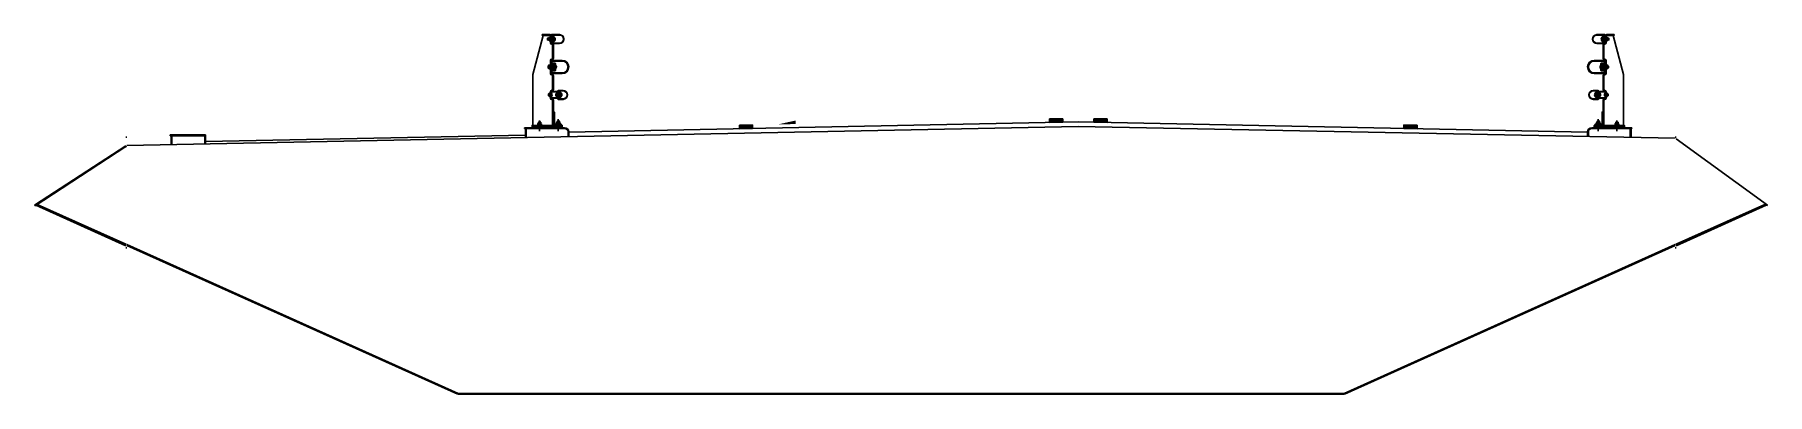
# Model space of a CAD drawing. Extents: x 4851 to 24410, y 15152 to 19211.
import ezdxf

# ---------------------------------------------------------------- set-up
doc = ezdxf.new("R2010")
doc.units = 0
doc.header["$LTSCALE"] = 400
doc.linetypes.add('CENTER', pattern=[2, 1.25, -0.25, 0.25, -0.25])
doc.linetypes.add('HIDDEN', pattern=[0.375, 0.25, -0.125])
for name, color, linetype in [('CS-LEAL', 1, 'Continuous'), ('CS-LIN2', 1, 'Continuous'), ('CS-STEL-MAJR', 3, 'Continuous'), ('치수선', 7, 'Continuous')]:
    doc.layers.add(name, color=color, linetype=linetype)

# ---------------------------------------------------------------- blocks, each defined once
blk = doc.blocks.new('curb')
at = {"layer": 'CS-STEL-MAJR'}
for p, q in [((-290, 1142), (-405, 700)), ((-216, 1150), (-300, 1150)), ((-300, 1150), (-300, 1142)), ((-216, 1142), (-300, 1142)), ((-211, 1106), (-223, 1106)), ((-211, 1094), (-223, 1094)), ((-208, 1058), (-208, 1134)), ((-200, 1119), (-200, 1142)), ((-200, 1058), (-200, 1134)), ((-200, 1058), (-200, 1081)), ((-196, 1142), (-196, 1119)), ((-196, 1081), (-196, 1058)), ((-192, 1150), (-105, 1150)), ((-105, 1146), (-192, 1146)), ((-192, 1115), (-180, 1115)), ((-180, 1111), (-192, 1111)), ((-192, 1089), (-180, 1089)), ((-180, 1085), (-192, 1085)), ((-192, 1054), (-105, 1054)), ((-105, 1050), (-192, 1050)), ((-192, 1050), (-191, 1050)), ((-192, 1042), (-191, 1042)), ((-183, 883), (-183, 1034)), ((-180, 1115), (-180, 1111)), ((-180, 1089), (-180, 1085)), ((-175, 883), (-175, 1034)), ((-161, 1082), (-161, 1118)), ((-211, 793), (-226, 793)), ((-208, 711), (-208, 859)), ((-200, 711), (-200, 859)), ((-200, 814), (-200, 844)), ((-192, 875), (-191, 875)), ((-192, 867), (-191, 867)), ((-192, 844), (-192, 814)), ((-184, 860), (-75, 860)), ((-75, 852), (-184, 852)), ((-184, 806), (-167, 806)), ((-167, 798), (-184, 798)), ((-167, 806), (-167, 798)), ((-150, 763), (-150, 807)), ((-405, 126), (-405, 700)), ((-211, 777), (-226, 777)), ((-200, 726), (-200, 756)), ((-192, 756), (-192, 726)), ((-192, 703), (-191, 703)), ((-192, 695), (-191, 695)), ((-184, 772), (-167, 772)), ((-167, 764), (-184, 764)), ((-184, 718), (-75, 718)), ((-75, 710), (-184, 710)), ((-183, 530), (-183, 687)), ((-175, 530), (-175, 687)), ((-167, 772), (-167, 764)), ((-211, 476), (-223, 476)), ((-211, 464), (-223, 464)), ((-208, 433), (-208, 506)), ((-200, 433), (-200, 506)), ((-197, 452), (-197, 488)), ((-192, 522), (-191, 522)), ((-192, 514), (-191, 514)), ((-192, 514), (-191, 514)), ((-192, 425), (-191, 425)), ((-192, 417), (-191, 417)), ((-183, 126), (-183, 409)), ((-131, 476), (-143, 476)), ((-131, 464), (-143, 464)), ((-125, 489), (-125, 512)), ((-125, 428), (-125, 451)), ((-121, 512), (-121, 489)), ((-121, 451), (-121, 428)), ((-117, 520), (-65, 520)), ((-65, 516), (-117, 516)), ((-117, 485), (-105, 485)), ((-105, 481), (-117, 481)), ((-117, 459), (-105, 459)), ((-105, 455), (-117, 455)), ((-117, 424), (-65, 424)), ((-65, 420), (-117, 420)), ((-105, 485), (-105, 481)), ((-105, 459), (-105, 455)), ((-86, 452), (-86, 488)), ((-500, 100), (-48, 100)), ((-500, 92), (-48, 92)), ((-356, 129), (-304, 129)), ((-356, 126), (-356, 129)), ((-351, 129), (-351, 142)), ((-348, 146), (-312, 146)), ((-343, 146), (-343, 161)), ((-343, 100), (-343, 126)), ((-341, 143), (-341, 131)), ((-339, 165), (-321, 165)), ((-319, 143), (-319, 131)), ((-317, 146), (-317, 161)), ((-317, 100), (-317, 126)), ((-309, 129), (-309, 142)), ((-304, 126), (-304, 129)), ((-94, 141), (-146, 141)), ((-146, 138), (-146, 141)), ((-141, 141), (-141, 154)), ((-102, 158), (-138, 158)), ((-133, 158), (-133, 173)), ((-131, 155), (-131, 143)), ((-111, 177), (-129, 177)), ((-109, 155), (-109, 143)), ((-107, 158), (-107, 173)), ((-99, 141), (-99, 154)), ((-94, 138), (-94, 141)), ((-8, 52), (-8, 0)), ((0, 52), (0, 0))]:
    blk.add_line(p, q, dxfattribs=at)
at = {"layer": 'CS-STEL-MAJR', "linetype": 'HIDDEN', "ltscale": 12.5}
for p, q in [((-198, 1142), (-198, 1119)), ((-198, 1081), (-198, 1058)), ((-105, 1148), (-192, 1148)), ((-192, 1113), (-180, 1113)), ((-180, 1087), (-192, 1087)), ((-192, 1052), (-105, 1052)), ((-196, 844), (-196, 814)), ((-75, 856), (-184, 856)), ((-184, 802), (-167, 802)), ((-196, 756), (-196, 726)), ((-167, 768), (-184, 768)), ((-184, 714), (-75, 714)), ((-123, 512), (-123, 489)), ((-123, 451), (-123, 428)), ((-65, 518), (-117, 518)), ((-117, 483), (-105, 483)), ((-105, 457), (-117, 457)), ((-117, 422), (-65, 422))]:
    blk.add_line(p, q, dxfattribs=at)
at = {"layer": 'CS-STEL-MAJR', "linetype": 'CENTER', "ltscale": 20}
blk.add_line((-330, 61), (-330, 182), dxfattribs=at)
at = {"layer": 'CS-STEL-MAJR'}
for points in [[(-223, 1091), (-241, 1091), (-241, 1109), (-223, 1109)], [(-208, 1109), (-161, 1109), (-161, 1091), (-208, 1091)], [(-226, 774), (-235, 774), (-235, 796), (-226, 796)], [(-208, 796), (-150, 796), (-150, 774), (-208, 774)], [(-223, 461), (-230, 461), (-230, 479), (-223, 479)], [(-208, 479), (-197, 479), (-197, 461), (-208, 461)], [(-208, 479), (-208, 479)], [(-208, 461), (-208, 461)], [(-175, 409), (-175, 276), (-163, 276), (-163, 138), (-85, 138), (-85, 126), (-175, 126), (-175, 276)], [(-143, 461), (-146, 461), (-146, 479), (-143, 479)], [(-128, 479), (-128, 479)], [(-128, 479), (-86, 479), (-86, 461), (-128, 461)], [(-128, 461), (-128, 461)], [(-500, 100), (-500, 92)], [(-490, 92), (-490, -10)], [(-482, 92), (-482, -10)], [(-133, 138), (-133, 100)], [(-107, 100), (-107, 138)]]:
    blk.add_lwpolyline(points, dxfattribs=at)
for points in [[(-223, 1082), (-223, 1118), (-208, 1118), (-208, 1082)], [(-211, 1082), (-211, 1118), (-208, 1118), (-208, 1082)], [(-226, 763), (-226, 807), (-211, 807), (-211, 763)], [(-211, 763), (-211, 807), (-208, 807), (-208, 763)], [(-223, 452), (-223, 488), (-208, 488), (-208, 452)], [(-211, 452), (-211, 488), (-208, 488), (-208, 452)], [(-143, 452), (-143, 488), (-128, 488), (-128, 452)], [(-131, 452), (-131, 488), (-128, 488), (-128, 452)], [(-415, 112), (-75, 112), (-75, 126), (-415, 126)], [(-415, 100), (-75, 100), (-75, 112), (-415, 112)]]:
    blk.add_lwpolyline(points, close=True, dxfattribs=at)
for points in [[(-179, 1082, 0.414214), (-173, 1088), (-173, 1112, 0.414214), (-179, 1118), (-196, 1118), (-196, 1130), (-173, 1130, -0.414214), (-161, 1118), (-161, 1082, -0.414214), (-173, 1070), (-196, 1070), (-196, 1082)], [(-168, 752), (-192, 752), (-192, 740), (-162, 740, 0.414214), (-150, 752), (-150, 818, 0.414214), (-162, 830), (-192, 830), (-192, 818), (-168, 818, -0.414214), (-162, 812), (-162, 758, -0.414214)], [(-194, 433), (-131, 433, 0.414214), (-125, 439), (-125, 501, 0.414214), (-131, 508), (-194, 508, 0.414214), (-200, 501), (-200, 439, 0.414214)], [(-194, 432), (-131, 432, 0.414214), (-125, 439), (-125, 501, 0.414214), (-131, 507), (-194, 507, 0.414214), (-200, 501), (-200, 439, 0.414214)], [(-194, 436), (-131, 436, 0.414214), (-128, 439), (-128, 501, 0.414214), (-131, 504), (-194, 504, 0.414214), (-197, 501), (-197, 439, 0.414214)], [(-194, 436), (-131, 436, 0.414214), (-128, 439), (-128, 501, 0.414214), (-131, 504), (-194, 504, 0.414214), (-197, 501), (-197, 439, 0.414214)], [(-104, 452, 0.414214), (-98, 458), (-98, 482, 0.414214), (-104, 488), (-121, 488), (-121, 500), (-98, 500, -0.414214), (-86, 488), (-86, 452, -0.414214), (-98, 440), (-121, 440), (-121, 452)]]:
    blk.add_lwpolyline(points, format="xyb", close=True, dxfattribs=at)
at = {"layer": 'CS-STEL-MAJR', "linetype": 'CENTER', "ltscale": 1000}
blk.add_lwpolyline([(-120, 195), (-120, 61)], dxfattribs=at)
at = {"layer": 'CS-STEL-MAJR'}
for centre, radius, start, end in [((-216, 1134), 16, 0, 90), ((-216, 1134), 8, 0, 90), ((-192, 1058), 16, 180, 270), ((-192, 1142), 8, 90, 180), ((-192, 1119), 8, 180, 270), ((-192, 1081), 8, 90, 180), ((-192, 1058), 8, 180, 270), ((-192, 1058), 8, 180, 270), ((-192, 1142), 4, 90, 180), ((-192, 1119), 4, 180, 270), ((-192, 1081), 4, 90, 180), ((-192, 1058), 4, 180, 270), ((-191, 1034), 16, 0, 90), ((-191, 1034), 8, 0, 90), ((-177, 1100), 24.2, 312.075, 47.925), ((-105, 1100), 50, 270, 90), ((-105, 1100), 46, 270, 90), ((-192, 859), 16, 90, 180), ((-192, 859), 8, 90, 180), ((-184, 844), 16, 90, 180), ((-184, 814), 16, 180, 270), ((-184, 844), 8, 90, 180), ((-184, 814), 8, 180, 270), ((-191, 883), 8, 270, 0), ((-191, 883), 16, 270, 0), ((-169, 785), 29.2, 311.1121, 48.8879), ((-75, 785), 75, 270, 90), ((-75, 785), 67, 270, 90), ((-192, 711), 16, 180, 270), ((-184, 756), 16, 90, 180), ((-184, 726), 16, 180, 270), ((-192, 711), 8, 180, 270), ((-184, 756), 8, 90, 180), ((-184, 726), 8, 180, 270), ((-191, 687), 16, 0, 90), ((-191, 687), 8, 0, 90), ((-192, 506), 16, 90, 180), ((-192, 433), 16, 180, 270), ((-192, 506), 8, 90, 180), ((-192, 433), 8, 180, 270), ((-213, 470), 24.2, 312.075, 47.925), ((-191, 530), 16, 270, 0), ((-191, 530), 8, 270, 0), ((-191, 409), 16, 0, 90), ((-191, 409), 8, 0, 90), ((-117, 512), 8, 90, 180), ((-117, 489), 8, 180, 270), ((-117, 451), 8, 90, 180), ((-117, 428), 8, 180, 270), ((-117, 512), 4, 90, 180), ((-117, 489), 4, 180, 270), ((-117, 451), 4, 90, 180), ((-117, 428), 4, 180, 270), ((-102, 470), 24.2, 312.075, 47.925), ((-65, 470), 50, 0, 90), ((-65, 470), 46, 0, 90), ((-65, 470), 46, 270, 0), ((-65, 470), 50, 270, 0), ((-348, 142), 3.13, 90, 180), ((-339, 161), 3.13, 90, 180), ((-343, 143), 2.3, 0, 90), ((-343, 131), 2.3, 270, 0), ((-339, 143), 2.3, 90, 180), ((-339, 131), 2.3, 180, 270), ((-321, 161), 3.13, 0, 90), ((-321, 143), 2.3, 0, 90), ((-321, 131), 2.3, 270, 0), ((-317, 143), 2.3, 90, 180), ((-317, 131), 2.3, 180, 270), ((-312, 142), 3.13, 0, 90), ((-138, 154), 3.13, 90, 180), ((-129, 173), 3.13, 90, 180), ((-133, 155), 2.3, 0, 90), ((-133, 143), 2.3, 270, 0), ((-129, 155), 2.3, 90, 180), ((-129, 143), 2.3, 180, 270), ((-111, 173), 3.13, 0, 90), ((-111, 155), 2.3, 0, 90), ((-111, 143), 2.3, 270, 0), ((-107, 155), 2.3, 90, 180), ((-107, 143), 2.3, 180, 270), ((-102, 154), 3.13, 0, 90), ((-48, 52), 48, 0, 90), ((-48, 52), 40, 0, 90)]:
    blk.add_arc(centre, radius, start, end, dxfattribs=at)
at = {"layer": 'CS-STEL-MAJR', "linetype": 'HIDDEN', "ltscale": 12.5}
for centre, radius, start, end in [((-192, 1142), 6, 90, 180), ((-192, 1119), 6, 180, 270), ((-192, 1081), 6, 90, 180), ((-192, 1058), 6, 180, 270), ((-105, 1100), 48, 270, 90), ((-184, 844), 12, 90, 180), ((-184, 814), 12, 180, 270), ((-75, 785), 71, 270, 90), ((-184, 756), 12, 90, 180), ((-184, 726), 12, 180, 270), ((-117, 512), 6, 90, 180), ((-117, 489), 6, 180, 270), ((-117, 451), 6, 90, 180), ((-117, 428), 6, 180, 270), ((-65, 470), 48, 0, 90), ((-65, 470), 48, 270, 0)]:
    blk.add_arc(centre, radius, start, end, dxfattribs=at)
blk = doc.blocks.new('lane')
at = {"layer": '치수선'}
h = blk.add_hatch(dxfattribs=at)
h.set_pattern_fill('ANSI31', color=256, scale=100, style=0)
h.set_pattern_definition([(45, (-231406.789, -109871.076), (-8.83883476, 8.83883476), [])])
h.paths.add_polyline_path([(150, 83), (-150, 77), (-150, -3), (150, 3)])
for p, q in [((-150, 77), (150, 83)), ((-150, 77), (-150, -3)), ((-150, -3), (150, 3)), ((150, 83), (150, 3))]:
    blk.add_line(p, q, dxfattribs=at)

msp = doc.modelspace()

# ---------------------------------------------------------------- hatches: boundary and pattern name
at = {"layer": 'CS-LEAL'}
msp.add_hatch(color=256, dxfattribs=at).paths.add_polyline_path([(13441, 18242), (13241, 18198), (13441, 18202)])

# ---------------------------------------------------------------- linework, layer by layer
at = {"layer": 'CS-LIN2'}
for p, q in [((16631, 18226), (10881, 18111)), ((16631, 18226), (22381, 18111)), ((10391, 18076), (6781, 18004))]:
    msp.add_line(p, q, dxfattribs=at)
at = {"layer": 'CS-STEL-MAJR'}
for p, q in [((5891, 18055), (5881, 18055)), ((16631, 18176), (5891, 17961)), ((6781, 18079), (6381, 18079)), ((6381, 18069), (6381, 18079)), ((6781, 18069), (6381, 18069)), ((6391, 17971), (6391, 18069)), ((6391, 17971), (6391, 18069)), ((6401, 17971), (6401, 18069)), ((6771, 17979), (6771, 18069)), ((6781, 17979), (6781, 18079)), ((16631, 18176), (23371, 18041)), ((23371, 18055), (23381, 18055)), ((24410, 17285), (23381, 18037)), ((4851, 17287), (5881, 17956)), ((4856, 17280), (5881, 17947)), ((4856, 17280), (4851, 17287)), ((5881, 16829), (4865, 17286)), ((5881, 16840), (4875, 17292)), ((5881, 16847), (4881, 17296)), ((23381, 16847), (24381, 17296)), ((23381, 16840), (24386, 17292)), ((23381, 16829), (24396, 17285)), ((24405, 17279), (24410, 17285)), ((9631, 15162), (5891, 16842)), ((9627, 15153), (5891, 16831)), ((19631, 15162), (23371, 16842)), ((19635, 15153), (23371, 16831)), ((5891, 16805), (5881, 16805)), ((23371, 16805), (23381, 16805)), ((9631, 15162), (9627, 15153)), ((9631, 15162), (19631, 15162)), ((9631, 15162), (9631, 15152)), ((9631, 15152), (19631, 15152)), ((19631, 15162), (19631, 15152)), ((19631, 15162), (19631, 15152)), ((19631, 15162), (19635, 15153))]:
    msp.add_line(p, q, dxfattribs=at)
for centre in [(5881, 17947), (5881, 16847), (23381, 16847)]:
    msp.add_circle(centre, 2.04, dxfattribs=at)

# ---------------------------------------------------------------- block references
msp.add_blockref('curb', (10881, 18061))
at = {"xscale": -1}
msp.add_blockref('curb', (22381, 18061), dxfattribs=at)
at = {"layer": 'CS-STEL-MAJR', "ltscale": 0.5, "yscale": 0.5, "zscale": 0.5}
for p, xscale in [((12881, 18151), 0.5), ((16381, 18221), 0.5), ((16881, 18221), -0.5), ((20381, 18151), -0.5)]:
    msp.add_blockref('lane', p, dxfattribs=dict(at, xscale=xscale))

doc.saveas('drawing.dxf')
